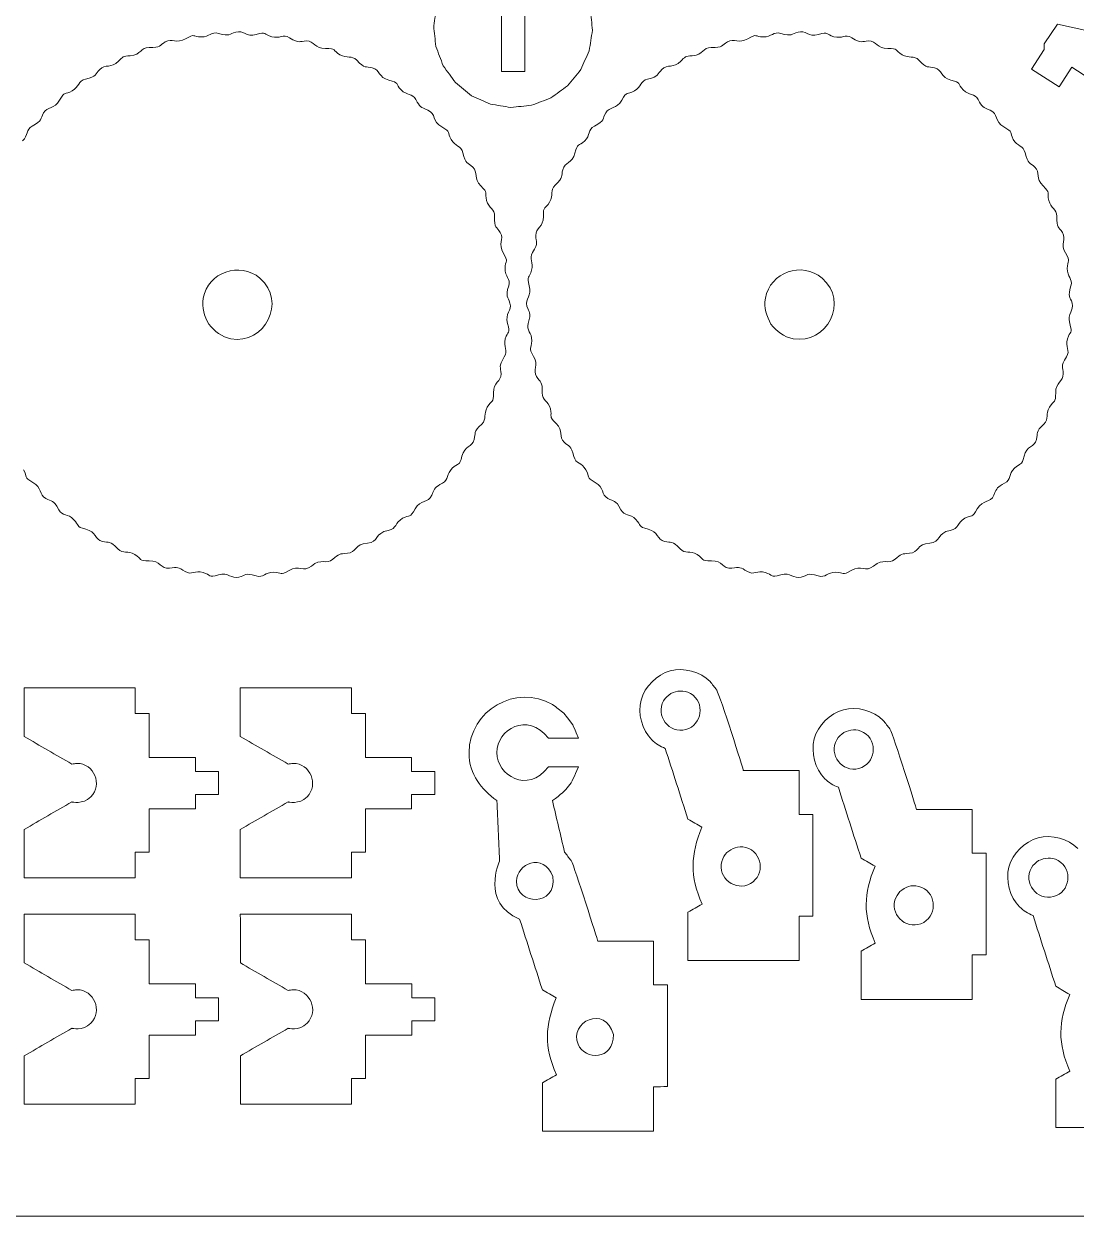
# Model space of a CAD drawing. Header units: centimetres. Extents: x -10 to 98, y 3 to 108.
# Drawn here: x 32.87 to 46.66, y 3.2 to 18.82 of the extents above; entities that cross this region are included whole.
import ezdxf

# ---------------------------------------------------------------- set-up
doc = ezdxf.new("R2010")
doc.units = ezdxf.units.CM
doc.header["$MEASUREMENT"] = 0
doc.layers.add('Camada 1', color=7, linetype='Continuous')

msp = doc.modelspace()

# ---------------------------------------------------------------- linework, layer by layer
at = {"layer": 'Camada 1', "lineweight": 9}
for points in [[(39.12771, 19.32002), (39.12771, 18.94631), (39.12771, 18.5726), (39.12771, 18.19889)], [(39.4311, 19.32002), (39.4311, 18.94631), (39.4311, 18.5726), (39.4311, 18.19889)], [(39.4311, 18.19889), (39.32997, 18.19889), (39.22884, 18.19889), (39.12771, 18.19889)], [(35.962, 15.49063), (35.69834, 15.71613), (35.28161, 15.5689), (35.21813, 15.22783)], [(43.32881, 15.49146), (43.06515, 15.71696), (42.64843, 15.56974), (42.58494, 15.22866)], [(35.58259, 14.69668), (36.02186, 14.61496), (36.31934, 15.18499), (35.962, 15.49063)], [(42.9494, 14.69751), (43.38867, 14.6158), (43.68616, 15.18582), (43.32881, 15.49146)], [(35.21813, 15.22783), (35.1949, 15.10302), (35.23598, 14.99367), (35.29035, 14.88677)], [(42.58494, 15.22866), (42.56171, 15.10385), (42.60279, 14.9945), (42.65716, 14.88761)], [(35.29035, 14.88677), (35.37054, 14.79757), (35.45777, 14.7199), (35.58259, 14.69668)], [(42.65716, 14.88761), (42.73736, 14.7984), (42.82458, 14.72073), (42.9494, 14.69751)], [(41.34652, 10.04666), (41.31134, 10.01967), (41.27708, 9.99537), (41.25227, 9.95233)], [(41.6041, 10.04682), (41.5073, 10.10262), (41.42767, 10.08039), (41.34652, 10.04666)], [(41.54224, 9.5749), (41.7605, 9.63346), (41.79995, 9.9339), (41.6041, 10.04682)], [(41.25227, 9.95233), (41.13944, 9.75661), (41.32378, 9.51627), (41.54224, 9.5749)], [(43.61506, 9.53676), (43.5799, 9.50977), (43.54564, 9.48547), (43.52083, 9.44243)], [(43.87265, 9.53691), (43.77586, 9.59271), (43.69622, 9.57048), (43.61506, 9.53676)], [(43.8108, 9.06499), (44.02907, 9.12355), (44.06851, 9.42399), (43.87265, 9.53691)], [(43.52083, 9.44243), (43.40799, 9.24671), (43.59234, 9.00636), (43.8108, 9.06499)], [(42.32897, 8.02918), (42.22103, 8.05811), (42.14995, 8.01594), (42.08035, 7.96252)], [(42.39111, 7.55763), (42.58665, 7.67055), (42.54725, 7.97068), (42.32897, 8.02918)], [(39.80157, 7.65075), (39.6696, 7.96904), (39.32433, 7.81558), (39.32444, 7.58767)], [(42.01374, 7.84712), (41.95531, 7.62895), (42.19553, 7.44469), (42.39111, 7.55763)], [(42.08035, 7.96252), (42.05338, 7.92738), (42.02659, 7.89514), (42.01374, 7.84712)], [(46.16615, 7.85726), (46.13099, 7.83027), (46.09673, 7.80597), (46.0719, 7.76293)], [(46.42374, 7.85742), (46.32693, 7.91322), (46.24731, 7.89099), (46.16615, 7.85726)], [(46.36188, 7.3855), (46.58014, 7.44406), (46.61959, 7.7445), (46.42374, 7.85742)], [(46.0719, 7.76293), (45.95908, 7.56721), (46.14342, 7.32687), (46.36188, 7.3855)], [(39.32444, 7.58767), (39.32459, 7.26901), (39.85486, 7.24651), (39.80157, 7.65075)], [(44.59754, 7.51928), (44.4896, 7.54821), (44.41852, 7.50603), (44.34891, 7.45262)], [(44.65968, 7.04773), (44.85522, 7.16065), (44.81582, 7.46078), (44.59754, 7.51928)], [(44.34891, 7.45262), (44.32194, 7.41748), (44.29515, 7.38524), (44.2823, 7.33722)], [(44.2823, 7.33722), (44.22388, 7.11905), (44.46409, 6.93479), (44.65968, 7.04773)], [(40.59457, 5.57775), (40.48692, 5.97071), (40.00666, 5.74442), (40.13041, 5.45049)], [(40.13041, 5.45049), (40.2188, 5.24054), (40.59653, 5.23306), (40.59457, 5.57775)]]:
    msp.add_open_spline(points, degree=3, dxfattribs=at)
at = {"layer": 'Camada 1', "color": 3, "lineweight": 9}
for points in [[(38.2393, 18.79831), (38.25361, 18.88771), (38.26793, 18.97712), (38.28225, 19.06652)], [(40.3195, 18.74025), (40.31021, 18.83031), (40.30089, 18.92038), (40.29159, 19.01043)], [(38.2393, 18.79831), (38.24862, 18.70824), (38.25792, 18.61818), (38.26724, 18.52812)], [(46.23838, 18.56092), (46.23838, 18.56092), (46.41247, 18.82138), (46.41247, 18.82138)], [(46.41247, 18.82138), (46.41247, 18.82138), (47.5857, 18.56099), (47.5857, 18.56099)], [(34.7219, 18.58977), (34.81096, 18.6433), (34.86874, 18.55734), (34.98805, 18.62894)], [(35.19172, 18.65242), (35.07781, 18.65426), (35.1129, 18.70388), (34.98805, 18.62894)], [(35.4205, 18.69994), (35.32381, 18.72887), (35.3025, 18.65062), (35.19172, 18.65242)], [(35.4205, 18.69994), (35.57082, 18.65497), (35.55718, 18.69121), (35.64574, 18.71669)], [(35.64574, 18.71669), (35.74574, 18.74545), (35.77924, 18.64715), (35.9129, 18.68556)], [(36.11577, 18.65579), (36.00611, 18.68698), (36.0528, 18.72577), (35.9129, 18.68556)], [(36.34904, 18.64236), (36.26336, 18.69507), (36.22231, 18.62549), (36.11577, 18.65579)], [(36.34904, 18.64236), (36.48291, 18.56002), (36.47866, 18.59856), (36.57101, 18.60019)], [(36.57101, 18.60019), (36.67517, 18.60204), (36.68203, 18.49822), (36.82088, 18.50092)], [(40.3195, 18.74025), (40.30519, 18.65086), (40.29087, 18.56144), (40.27656, 18.47204)], [(42.08894, 18.58977), (42.178, 18.6433), (42.23578, 18.55734), (42.35508, 18.62894)], [(42.55876, 18.65242), (42.44485, 18.65426), (42.47994, 18.70388), (42.35508, 18.62894)], [(42.78754, 18.69994), (42.69085, 18.72887), (42.66954, 18.65062), (42.55876, 18.65242)], [(42.78754, 18.69994), (42.93786, 18.65497), (42.92422, 18.69121), (43.01278, 18.71669)], [(43.01278, 18.71669), (43.11278, 18.74545), (43.14629, 18.64715), (43.27995, 18.68556)], [(43.48281, 18.65579), (43.37315, 18.68698), (43.41986, 18.72577), (43.27995, 18.68556)], [(43.71608, 18.64236), (43.6304, 18.69507), (43.58935, 18.62549), (43.48281, 18.65579)], [(43.71608, 18.64236), (43.84995, 18.56002), (43.8457, 18.59856), (43.93805, 18.60019)], [(43.93805, 18.60019), (44.04223, 18.60204), (44.04908, 18.49822), (44.18793, 18.50092)], [(34.26013, 18.40407), (34.41353, 18.41974), (34.39497, 18.51846), (34.50858, 18.51526)], [(34.50858, 18.51526), (34.66547, 18.51083), (34.64301, 18.54235), (34.7219, 18.58977)], [(37.00924, 18.41972), (36.91154, 18.47811), (36.96632, 18.50375), (36.82088, 18.50092)], [(38.26724, 18.52812), (38.29954, 18.44354), (38.33183, 18.35894), (38.36413, 18.27437)], [(40.27656, 18.47204), (40.23958, 18.38939), (40.20262, 18.30675), (40.16565, 18.22409)], [(41.62717, 18.40407), (41.78057, 18.41974), (41.76201, 18.51846), (41.87562, 18.51526)], [(41.87562, 18.51526), (42.03251, 18.51083), (42.01005, 18.54235), (42.08894, 18.58977)], [(44.3763, 18.41972), (44.2786, 18.47811), (44.33336, 18.50375), (44.18793, 18.50092)], [(46.07459, 18.23108), (46.07459, 18.23108), (46.23838, 18.48649), (46.23838, 18.48649)], [(46.23838, 18.48649), (46.23838, 18.48649), (46.23838, 18.56092), (46.23838, 18.56092)], [(33.86236, 18.22809), (33.93445, 18.30279), (34.01264, 18.23478), (34.10931, 18.33476)], [(34.26013, 18.40407), (34.16774, 18.40354), (34.16383, 18.39114), (34.10931, 18.33476)], [(37.23101, 18.34652), (37.16185, 18.41947), (37.10432, 18.36289), (37.00924, 18.41972)], [(37.23101, 18.34652), (37.33911, 18.23251), (37.34549, 18.27051), (37.43473, 18.2482)], [(41.2294, 18.22809), (41.30149, 18.30279), (41.37969, 18.23478), (41.47635, 18.33476)], [(41.62717, 18.40407), (41.53478, 18.40354), (41.53086, 18.39114), (41.47635, 18.33476)], [(44.59806, 18.34652), (44.52889, 18.41947), (44.47138, 18.36289), (44.3763, 18.41972)], [(44.59806, 18.34652), (44.70615, 18.23251), (44.71254, 18.27051), (44.80178, 18.2482)], [(33.67555, 18.10087), (33.82837, 18.13739), (33.79822, 18.16163), (33.86236, 18.22809)], [(37.43473, 18.2482), (37.5356, 18.22299), (37.5154, 18.12105), (37.6502, 18.08766)], [(38.52342, 18.05434), (38.47033, 18.12768), (38.41723, 18.20103), (38.36413, 18.27437)], [(40.16565, 18.22409), (40.10855, 18.15382), (40.05144, 18.08355), (39.99435, 18.01328)], [(41.04261, 18.10087), (41.19541, 18.13739), (41.16527, 18.16163), (41.2294, 18.22809)], [(44.80178, 18.2482), (44.90266, 18.22299), (44.88245, 18.12105), (45.01725, 18.08766)], [(46.43585, 17.9994), (46.43585, 17.9994), (46.07459, 18.23108), (46.07459, 18.23108)], [(46.59964, 18.25479), (46.59964, 18.25479), (46.43585, 17.9994), (46.43585, 17.9994)], [(46.83831, 18.10174), (46.83831, 18.10174), (46.59964, 18.25479), (46.59964, 18.25479)], [(33.67555, 18.10087), (33.57741, 18.07741), (33.59793, 17.99898), (33.5014, 17.94529)], [(37.8111, 17.96017), (37.73194, 18.04199), (37.79163, 18.05262), (37.6502, 18.08766)], [(38.73422, 17.88304), (38.66396, 17.94013), (38.59368, 17.99724), (38.52342, 18.05434)], [(39.99435, 18.01328), (39.92101, 17.9602), (39.84766, 17.90711), (39.77432, 17.85401)], [(41.04261, 18.10087), (40.94447, 18.07741), (40.96497, 17.99898), (40.86844, 17.94529)], [(45.17815, 17.96017), (45.09899, 18.04199), (45.15869, 18.05262), (45.01725, 18.08766)], [(33.12574, 17.65618), (33.17624, 17.74732), (33.26941, 17.70121), (33.33661, 17.82284)], [(33.5014, 17.94529), (33.40187, 17.88993), (33.4071, 17.95044), (33.33661, 17.82284)], [(38.00645, 17.83214), (37.95852, 17.92082), (37.88778, 17.88092), (37.8111, 17.96017)], [(38.00645, 17.83214), (38.05955, 17.73392), (38.06329, 17.73325), (38.16329, 17.69159)], [(38.98217, 17.77213), (38.89952, 17.8091), (38.81687, 17.84606), (38.73422, 17.88304)], [(39.52056, 17.7571), (39.60515, 17.78941), (39.68974, 17.82171), (39.77432, 17.85401)], [(40.49278, 17.65618), (40.54328, 17.74732), (40.63645, 17.70121), (40.70365, 17.82284)], [(40.86844, 17.94529), (40.76891, 17.88993), (40.77414, 17.95044), (40.70365, 17.82284)], [(45.3735, 17.83214), (45.32557, 17.92082), (45.25484, 17.88092), (45.17815, 17.96017)], [(45.3735, 17.83214), (45.4266, 17.73392), (45.43034, 17.73325), (45.53035, 17.69159)], [(38.16329, 17.69159), (38.27204, 17.6463), (38.21699, 17.54416), (38.34433, 17.47382)], [(39.25037, 17.72918), (39.16098, 17.7435), (39.07156, 17.75781), (38.98217, 17.77213)], [(39.25037, 17.72918), (39.34044, 17.73849), (39.4305, 17.74779), (39.52056, 17.7571)], [(45.53035, 17.69159), (45.63909, 17.6463), (45.58404, 17.54416), (45.71138, 17.47382)], [(32.97831, 17.48501), (33.1165, 17.55964), (33.08102, 17.57548), (33.12574, 17.65618)], [(40.34534, 17.48501), (40.48356, 17.55964), (40.44806, 17.57548), (40.49278, 17.65618)], [(32.97831, 17.48501), (32.88967, 17.43714), (32.92948, 17.36633), (32.85025, 17.28963)], [(38.46677, 17.30902), (38.41147, 17.4085), (38.47188, 17.40336), (38.34433, 17.47382)], [(40.34534, 17.48501), (40.25671, 17.43714), (40.29652, 17.36633), (40.21728, 17.28963)], [(45.83382, 17.30902), (45.77852, 17.4085), (45.83894, 17.40336), (45.71138, 17.47382)], [(38.62232, 17.13487), (38.59894, 17.23276), (38.52031, 17.21269), (38.46677, 17.30902)], [(40.21728, 17.28963), (40.1356, 17.21057), (40.12481, 17.27009), (40.0898, 17.12876)], [(45.98938, 17.13487), (45.96599, 17.23276), (45.88736, 17.21269), (45.83382, 17.30902)], [(38.62232, 17.13487), (38.6588, 16.98217), (38.68309, 17.0121), (38.74954, 16.94807)], [(39.92924, 16.91327), (39.95451, 17.01416), (40.05639, 16.99392), (40.0898, 17.12876)], [(45.98938, 17.13487), (46.02585, 16.98217), (46.05014, 17.0121), (46.11659, 16.94807)], [(38.74954, 16.94807), (38.82422, 16.8761), (38.75625, 16.79785), (38.85625, 16.70113)], [(39.83095, 16.70955), (39.94493, 16.8175), (39.90693, 16.82418), (39.92924, 16.91327)], [(46.11659, 16.94807), (46.19127, 16.8761), (46.1233, 16.79785), (46.2233, 16.70113)], [(38.93155, 16.51042), (38.90395, 16.6208), (38.96082, 16.59999), (38.85625, 16.70113)], [(39.83095, 16.70955), (39.75801, 16.64048), (39.81451, 16.58275), (39.75775, 16.48782)], [(46.29859, 16.51042), (46.27099, 16.6208), (46.32787, 16.59999), (46.2233, 16.70113)], [(39.03672, 16.30181), (39.03951, 16.40257), (38.95832, 16.40338), (38.93155, 16.51042)], [(39.75775, 16.48782), (39.69923, 16.38996), (39.67378, 16.44501), (39.67653, 16.29947)], [(46.40377, 16.30181), (46.40657, 16.40257), (46.32537, 16.40338), (46.29859, 16.51042)], [(39.03672, 16.30181), (39.03235, 16.14479), (39.06365, 16.16759), (39.11124, 16.08854)], [(39.57724, 16.04957), (39.57541, 16.15365), (39.67915, 16.16047), (39.67653, 16.29947)], [(46.40377, 16.30181), (46.3994, 16.14479), (46.4307, 16.16759), (46.47829, 16.08854)], [(39.11124, 16.08854), (39.16483, 15.99951), (39.07878, 15.94171), (39.15042, 15.82237)], [(39.53511, 15.82757), (39.61737, 15.96108), (39.57886, 15.95783), (39.57724, 16.04957)], [(46.47829, 16.08854), (46.53189, 15.99951), (46.44583, 15.94171), (46.51747, 15.82237)], [(39.17389, 15.61869), (39.17573, 15.73249), (39.22529, 15.69769), (39.15042, 15.82237)], [(39.53511, 15.82757), (39.48238, 15.74201), (39.55193, 15.70085), (39.52165, 15.59432)], [(46.54094, 15.61869), (46.54279, 15.73249), (46.59234, 15.69769), (46.51747, 15.82237)], [(39.22139, 15.38993), (39.25019, 15.48635), (39.1721, 15.50825), (39.17389, 15.61869)], [(39.52165, 15.59432), (39.4905, 15.48466), (39.45171, 15.53135), (39.49189, 15.39146)], [(46.58843, 15.38993), (46.61724, 15.48635), (46.53916, 15.50825), (46.54094, 15.61869)], [(39.22139, 15.38993), (39.1765, 15.2396), (39.21262, 15.25339), (39.23815, 15.16465)], [(39.46075, 15.12427), (39.43202, 15.22438), (39.53031, 15.25775), (39.49189, 15.39146)], [(46.58843, 15.38993), (46.54354, 15.2396), (46.57968, 15.25339), (46.6052, 15.16465)], [(39.23815, 15.16465), (39.26691, 15.06468), (39.16859, 15.03119), (39.20705, 14.89751)], [(46.6052, 15.16465), (46.63396, 15.06468), (46.53565, 15.03119), (46.5741, 14.89751)], [(39.47751, 14.89904), (39.52246, 15.04952), (39.48623, 15.0355), (39.46075, 15.12427)], [(39.17726, 14.69465), (39.20836, 14.80416), (39.24725, 14.75769), (39.20705, 14.89751)], [(39.47751, 14.89904), (39.4487, 14.8026), (39.52678, 14.78078), (39.52503, 14.67028)], [(46.54431, 14.69465), (46.57542, 14.80416), (46.61431, 14.75769), (46.5741, 14.89751)], [(39.16383, 14.46138), (39.2165, 14.547), (39.14698, 14.58803), (39.17726, 14.69465)], [(46.53087, 14.46138), (46.58356, 14.547), (46.51404, 14.58803), (46.54431, 14.69465)], [(39.52503, 14.67028), (39.52321, 14.55644), (39.47353, 14.59143), (39.54856, 14.46656)], [(39.16383, 14.46138), (39.08156, 14.32765), (39.11999, 14.33178), (39.12166, 14.2394)], [(39.58769, 14.20043), (39.5341, 14.2895), (39.62026, 14.34723), (39.54856, 14.46656)], [(46.53087, 14.46138), (46.44861, 14.32765), (46.48705, 14.33178), (46.48871, 14.2394)], [(39.12166, 14.2394), (39.12354, 14.13533), (39.01974, 14.12843), (39.02241, 13.98954)], [(46.48871, 14.2394), (46.49059, 14.13533), (46.38679, 14.12843), (46.38945, 13.98954)], [(39.66219, 13.98713), (39.66657, 14.14403), (39.63516, 14.12152), (39.58769, 14.20043)], [(38.94118, 13.80116), (38.99959, 13.89892), (39.02522, 13.84412), (39.02241, 13.98954)], [(39.66219, 13.98713), (39.65937, 13.88648), (39.74056, 13.88552), (39.76738, 13.77855)], [(46.30824, 13.80116), (46.36664, 13.89892), (46.39228, 13.84412), (46.38945, 13.98954)], [(38.868, 13.57941), (38.94092, 13.6486), (38.8843, 13.70594), (38.94118, 13.80116)], [(39.76738, 13.77855), (39.79502, 13.6683), (39.73801, 13.68895), (39.84272, 13.58782)], [(46.23504, 13.57941), (46.30796, 13.6486), (46.25136, 13.70594), (46.30824, 13.80116)], [(38.868, 13.57941), (38.75399, 13.47128), (38.79201, 13.46497), (38.76966, 13.3757)], [(39.94936, 13.3409), (39.87473, 13.41295), (39.94272, 13.49121), (39.84272, 13.58782)], [(46.23504, 13.57941), (46.12104, 13.47128), (46.15906, 13.46497), (46.13671, 13.3757)], [(38.76966, 13.3757), (38.74438, 13.27474), (38.64251, 13.29506), (38.60914, 13.16022)], [(40.07659, 13.15411), (40.04017, 13.30684), (40.01542, 13.27715), (39.94936, 13.3409)], [(46.13671, 13.3757), (46.11144, 13.27474), (46.00955, 13.29506), (45.97619, 13.16022)], [(38.48163, 12.99933), (38.56338, 13.07844), (38.57417, 13.01888), (38.60914, 13.16022)], [(40.07659, 13.15411), (40.09995, 13.05616), (40.17864, 13.07629), (40.23217, 12.97994)], [(45.84867, 12.99933), (45.93044, 13.07844), (45.94122, 13.01888), (45.97619, 13.16022)], [(32.86513, 12.97994), (32.92039, 12.88047), (32.85999, 12.88556), (32.98754, 12.81515)], [(38.3536, 12.80394), (38.44219, 12.85181), (38.40244, 12.9227), (38.48163, 12.99933)], [(40.23217, 12.97994), (40.28743, 12.88047), (40.22703, 12.88556), (40.35458, 12.81515)], [(45.72065, 12.80394), (45.80925, 12.85181), (45.76949, 12.9227), (45.84867, 12.99933)], [(33.15427, 12.60425), (33.06319, 12.65464), (33.10913, 12.74803), (32.98754, 12.81515)], [(40.5213, 12.60425), (40.43022, 12.65464), (40.47617, 12.74803), (40.35458, 12.81515)], [(38.3536, 12.80394), (38.25533, 12.75084), (38.25476, 12.74708), (38.21305, 12.6471)], [(45.72065, 12.80394), (45.62238, 12.75084), (45.62181, 12.74708), (45.5801, 12.6471)], [(33.32542, 12.45683), (33.25096, 12.59486), (33.23472, 12.55973), (33.15427, 12.60425)], [(38.21305, 12.6471), (38.16772, 12.53843), (38.06563, 12.59342), (37.99529, 12.46605)], [(40.69246, 12.45683), (40.61799, 12.59486), (40.60176, 12.55973), (40.5213, 12.60425)], [(45.5801, 12.6471), (45.53477, 12.53843), (45.43268, 12.59342), (45.36234, 12.46605)], [(33.32542, 12.45683), (33.37325, 12.3682), (33.44416, 12.40797), (33.52081, 12.32877)], [(37.8305, 12.34368), (37.92992, 12.39892), (37.92489, 12.33859), (37.99529, 12.46605)], [(40.69246, 12.45683), (40.74029, 12.3682), (40.8112, 12.40797), (40.88785, 12.32877)], [(45.19755, 12.34368), (45.29698, 12.39892), (45.29194, 12.33859), (45.36234, 12.46605)], [(33.52081, 12.32877), (33.59993, 12.24703), (33.54029, 12.23629), (33.68169, 12.20128)], [(33.89716, 12.04073), (33.79617, 12.06603), (33.81652, 12.16788), (33.68169, 12.20128)], [(37.64123, 12.18532), (37.76178, 12.20768), (37.72618, 12.28573), (37.8305, 12.34368)], [(40.88785, 12.32877), (40.96697, 12.24703), (40.90733, 12.23629), (41.04873, 12.20128)], [(41.2642, 12.04073), (41.16322, 12.06603), (41.18356, 12.16788), (41.04873, 12.20128)], [(45.00828, 12.18532), (45.12883, 12.20768), (45.09322, 12.28573), (45.19755, 12.34368)], [(34.10088, 11.94243), (33.9927, 12.05648), (33.98623, 12.01842), (33.89716, 12.04073)], [(37.64123, 12.18532), (37.46236, 12.15214), (37.51931, 12.02937), (37.37156, 12.01913)], [(41.46792, 11.94243), (41.35974, 12.05648), (41.35327, 12.01842), (41.2642, 12.04073)], [(45.00828, 12.18532), (44.82941, 12.15214), (44.88637, 12.02937), (44.73862, 12.01913)], [(34.10088, 11.94243), (34.17007, 11.86949), (34.22749, 11.92611), (34.32263, 11.86924)], [(37.10753, 11.88512), (37.00119, 11.87907), (36.99791, 11.87764), (36.9178, 11.80764)], [(37.37156, 12.01913), (37.20123, 12.00733), (37.22594, 11.89185), (37.10753, 11.88512)], [(41.46792, 11.94243), (41.53711, 11.86949), (41.59452, 11.92611), (41.68967, 11.86924)], [(44.47457, 11.88512), (44.36824, 11.87907), (44.36497, 11.87764), (44.28486, 11.80764)], [(44.73862, 12.01913), (44.56828, 12.00733), (44.59299, 11.89185), (44.47457, 11.88512)], [(34.32263, 11.86924), (34.42041, 11.81079), (34.36554, 11.78519), (34.51099, 11.788)], [(34.7767, 11.68992), (34.65991, 11.67487), (34.65645, 11.79081), (34.51099, 11.788)], [(36.34386, 11.65997), (36.47584, 11.73914), (36.5284, 11.62702), (36.63549, 11.71865)], [(36.9178, 11.80764), (36.82815, 11.7293), (36.76563, 11.83001), (36.63549, 11.71865)], [(41.68967, 11.86924), (41.78745, 11.81079), (41.73258, 11.78519), (41.87803, 11.788)], [(42.14374, 11.68992), (42.02695, 11.67487), (42.02349, 11.79081), (41.87803, 11.788)], [(43.7109, 11.65997), (43.84288, 11.73914), (43.89544, 11.62702), (44.00254, 11.71865)], [(44.28486, 11.80764), (44.1952, 11.7293), (44.13268, 11.83001), (44.00254, 11.71865)], [(34.98284, 11.64657), (34.88783, 11.70502), (34.88414, 11.70377), (34.7767, 11.68992)], [(34.98284, 11.64657), (35.0685, 11.59386), (35.10946, 11.66345), (35.21612, 11.63316)], [(35.21612, 11.63316), (35.32567, 11.60204), (35.27917, 11.56315), (35.41898, 11.60338)], [(35.68615, 11.57227), (35.58612, 11.54353), (35.5526, 11.64183), (35.41898, 11.60338)], [(35.91141, 11.589), (35.76081, 11.63392), (35.77499, 11.59779), (35.68615, 11.57227)], [(35.91141, 11.589), (36.00788, 11.56022), (36.02965, 11.6383), (36.14017, 11.63651)], [(36.14017, 11.63651), (36.25399, 11.63467), (36.21913, 11.58515), (36.34386, 11.65997)], [(42.34988, 11.64657), (42.25487, 11.70502), (42.25117, 11.70377), (42.14374, 11.68992)], [(42.34988, 11.64657), (42.43554, 11.59386), (42.4765, 11.66345), (42.58316, 11.63316)], [(42.58316, 11.63316), (42.69271, 11.60204), (42.64621, 11.56315), (42.78602, 11.60338)], [(43.05318, 11.57227), (42.95315, 11.54353), (42.91963, 11.64183), (42.78602, 11.60338)], [(43.27845, 11.589), (43.12785, 11.63392), (43.14203, 11.59779), (43.05318, 11.57227)], [(43.27845, 11.589), (43.37492, 11.56022), (43.39669, 11.6383), (43.50722, 11.63651)], [(43.50722, 11.63651), (43.62103, 11.63467), (43.58617, 11.58515), (43.7109, 11.65997)], [(41.33946, 10.34453), (41.16278, 10.29719), (41.00447, 10.13887), (40.95713, 9.9622)], [(41.86175, 10.20459), (41.7324, 10.33394), (41.51615, 10.39187), (41.33946, 10.34453)], [(39.79519, 9.90431), (39.31794, 10.17986), (38.70296, 9.82479), (38.70296, 9.27371)], [(41.86175, 10.20459), (41.8904, 10.16726), (41.91903, 10.12993), (41.94767, 10.0926)], [(32.8712, 10.12246), (33.35663, 10.12261), (33.84206, 10.12275), (34.3275, 10.1229)], [(32.87128, 9.48435), (32.87126, 9.69706), (32.87122, 9.90975), (32.8712, 10.12246)], [(34.32757, 9.78691), (34.32754, 9.89891), (34.32752, 10.0109), (34.3275, 10.1229)], [(35.70491, 10.12246), (36.19033, 10.12261), (36.67577, 10.12275), (37.16119, 10.1229)], [(35.70498, 9.48435), (35.70496, 9.69706), (35.70492, 9.90975), (35.70491, 10.12246)], [(37.16119, 10.1229), (37.16122, 10.0109), (37.16125, 9.89891), (37.16127, 9.78691)], [(42.29637, 9.03922), (42.29637, 9.04882), (41.99807, 10.00532), (41.94767, 10.0926)], [(39.94599, 9.78859), (39.89572, 9.82717), (39.84545, 9.86573), (39.79519, 9.90431)], [(40.95713, 9.9622), (40.90979, 9.78548), (40.96771, 9.56927), (41.09707, 9.4399)], [(44.13032, 9.69468), (44.00097, 9.82404), (43.78471, 9.88197), (43.60802, 9.83463)], [(34.50964, 9.7868), (34.44895, 9.78684), (34.38826, 9.78688), (34.32757, 9.78691)], [(34.50964, 9.7868), (34.50962, 9.59419), (34.50962, 9.40157), (34.5096, 9.20896)], [(37.34334, 9.7868), (37.28265, 9.78684), (37.22196, 9.78688), (37.16127, 9.78691)], [(37.34334, 9.7868), (37.34332, 9.59419), (37.34331, 9.40157), (37.34331, 9.20896)], [(39.74148, 9.46217), (39.46663, 9.82024), (39.06704, 9.57092), (39.06704, 9.27371)], [(40.13445, 9.46217), (40.04483, 9.67856), (40.08857, 9.60278), (39.94599, 9.78859)], [(43.60802, 9.83463), (43.43134, 9.78729), (43.27302, 9.62897), (43.22568, 9.45229)], [(44.13032, 9.69468), (44.15897, 9.65735), (44.1876, 9.62002), (44.21624, 9.58269)], [(44.56492, 8.52932), (44.56492, 8.53892), (44.26664, 9.49542), (44.21624, 9.58269)], [(33.49643, 9.12347), (33.28805, 9.24377), (33.07966, 9.36407), (32.87128, 9.48435)], [(36.33013, 9.12347), (36.12175, 9.24377), (35.91337, 9.36407), (35.70498, 9.48435)], [(39.74148, 9.46217), (39.87247, 9.46217), (40.00346, 9.46217), (40.13445, 9.46217)], [(41.09707, 9.4399), (41.14622, 9.39076), (41.20928, 9.35393), (41.27275, 9.32759)], [(43.22568, 9.45229), (43.17835, 9.27558), (43.23626, 9.05937), (43.36564, 8.93)], [(38.70296, 9.27371), (38.70296, 8.97457), (38.86153, 8.8008), (39.06704, 8.64312)], [(39.06704, 9.27371), (39.06704, 8.97648), (39.46667, 8.7272), (39.74148, 9.08525)], [(41.5712, 8.39888), (41.47172, 8.70845), (41.37224, 9.01803), (41.27275, 9.32759)], [(33.56306, 9.13224), (33.54085, 9.12931), (33.51864, 9.1264), (33.49643, 9.12347)], [(33.74503, 8.6928), (33.90481, 8.85258), (33.78883, 9.13223), (33.56306, 9.13224)], [(34.5096, 9.20896), (34.71187, 9.20902), (34.91414, 9.20909), (35.11639, 9.20915)], [(35.11639, 9.20915), (35.11641, 9.14831), (35.11643, 9.08744), (35.11643, 9.02659)], [(36.39676, 9.13224), (36.37455, 9.12931), (36.35234, 9.1264), (36.33013, 9.12347)], [(36.57873, 8.6928), (36.73851, 8.85258), (36.62253, 9.13223), (36.39676, 9.13224)], [(37.34331, 9.20896), (37.54556, 9.20902), (37.74784, 9.20909), (37.95009, 9.20915)], [(37.95013, 9.02659), (37.95012, 9.08744), (37.95012, 9.14831), (37.95009, 9.20915)], [(39.74148, 9.08525), (39.87247, 9.08525), (40.00346, 9.08525), (40.13445, 9.08525)], [(39.79519, 8.64312), (40.01271, 8.81001), (40.02954, 8.8319), (40.13445, 9.08525)], [(35.11643, 9.02659), (35.21756, 9.02658), (35.31869, 9.02658), (35.41982, 9.02657)], [(35.41982, 9.02657), (35.41982, 8.9254), (35.41982, 8.82422), (35.41982, 8.72305)], [(37.95013, 9.02659), (38.05126, 9.02658), (38.15239, 9.02658), (38.25352, 9.02657)], [(38.25352, 9.02657), (38.25352, 8.9254), (38.25352, 8.82422), (38.25352, 8.72305)], [(42.29637, 9.03922), (42.54002, 9.03922), (42.78368, 9.03922), (43.02734, 9.03922)], [(43.02734, 9.03922), (43.02734, 8.84716), (43.02732, 8.6551), (43.02732, 8.46303)], [(43.36564, 8.93), (43.41478, 8.88085), (43.47783, 8.84402), (43.54131, 8.81769)], [(43.54131, 8.81769), (43.64079, 8.50812), (43.74028, 8.19854), (43.83976, 7.88898)], [(32.87128, 8.2654), (33.07964, 8.38566), (33.28801, 8.50592), (33.49636, 8.62619)], [(33.49636, 8.62619), (33.49783, 8.62649), (33.64, 8.58777), (33.74503, 8.6928)], [(35.41982, 8.72305), (35.31869, 8.72305), (35.21756, 8.72305), (35.11643, 8.72305)], [(35.11643, 8.53691), (35.11643, 8.59895), (35.11643, 8.661), (35.11643, 8.72305)], [(35.70498, 8.2654), (35.91334, 8.38566), (36.12171, 8.50592), (36.33006, 8.62619)], [(36.33006, 8.62619), (36.33153, 8.62649), (36.4737, 8.58777), (36.57873, 8.6928)], [(37.95013, 8.72305), (38.05126, 8.72305), (38.15239, 8.72305), (38.25352, 8.72305)], [(37.95013, 8.72305), (37.95013, 8.661), (37.95013, 8.59895), (37.95013, 8.53691)], [(39.10287, 7.85674), (39.09093, 8.11886), (39.07897, 8.38099), (39.06704, 8.64312)], [(39.95347, 7.96873), (39.90072, 8.19352), (39.84795, 8.41831), (39.79519, 8.64312)], [(34.50962, 8.5369), (34.7119, 8.5369), (34.91417, 8.53691), (35.11643, 8.53691)], [(34.50962, 8.5369), (34.50964, 8.34702), (34.50964, 8.15714), (34.50965, 7.96727)], [(37.34332, 8.5369), (37.5456, 8.5369), (37.74786, 8.53691), (37.95013, 8.53691)], [(37.34335, 7.96727), (37.34334, 8.15714), (37.34334, 8.34702), (37.34332, 8.5369)], [(43.02732, 8.46303), (43.08799, 8.46303), (43.14864, 8.46304), (43.2093, 8.46304)], [(43.2093, 8.46304), (43.2093, 8.01881), (43.2093, 7.57459), (43.2093, 7.13035)], [(44.56492, 8.52932), (44.80859, 8.52932), (45.05224, 8.52932), (45.2959, 8.52932)], [(45.2959, 8.52932), (45.2959, 8.33726), (45.29589, 8.1452), (45.29589, 7.95313)], [(41.5712, 8.39888), (41.63207, 8.36385), (41.69294, 8.32882), (41.75382, 8.29379)], [(41.75382, 8.29379), (41.60366, 7.93599), (41.59404, 7.65173), (41.75564, 7.28682)], [(32.87128, 7.63127), (32.87128, 7.84264), (32.87128, 8.05402), (32.87128, 8.2654)], [(35.70498, 7.63127), (35.70498, 7.84264), (35.70498, 8.05402), (35.70498, 8.2654)], [(46.15911, 8.15513), (45.98243, 8.10779), (45.82411, 7.94948), (45.77677, 7.7728)], [(46.6814, 8.01519), (46.55204, 8.14454), (46.3358, 8.20247), (46.15911, 8.15513)], [(34.50965, 7.96727), (34.44896, 7.96727), (34.38826, 7.96727), (34.32757, 7.96727)], [(34.32757, 7.96727), (34.32757, 7.85526), (34.32757, 7.74327), (34.32757, 7.63128)], [(37.34335, 7.96727), (37.28266, 7.96727), (37.22196, 7.96727), (37.16127, 7.96727)], [(37.16127, 7.96727), (37.16127, 7.85526), (37.16127, 7.74327), (37.16127, 7.63128)], [(39.10287, 7.85674), (39.10076, 7.84472), (38.85023, 7.30435), (39.36449, 7.09174)], [(40.03941, 7.85674), (40.01077, 7.89406), (39.98213, 7.9314), (39.95347, 7.96873)], [(40.38808, 6.80336), (40.38808, 6.81293), (40.0898, 7.76949), (40.03941, 7.85674)], [(43.83976, 7.88898), (43.90063, 7.85394), (43.9615, 7.81892), (44.02239, 7.78389)], [(45.29589, 7.95313), (45.35656, 7.95313), (45.41721, 7.95314), (45.47787, 7.95314)], [(45.47787, 7.95314), (45.47787, 7.5089), (45.47787, 7.06469), (45.47787, 6.62045)], [(44.02239, 7.78389), (43.8722, 7.42609), (43.8626, 7.14182), (44.02421, 6.77692)], [(45.77677, 7.7728), (45.72943, 7.59608), (45.78734, 7.37987), (45.91672, 7.25051)], [(34.32757, 7.63128), (33.84213, 7.63128), (33.35672, 7.63127), (32.87128, 7.63127)], [(37.16127, 7.63128), (36.67583, 7.63128), (36.19042, 7.63127), (35.70498, 7.63127)], [(41.75564, 7.28682), (41.69412, 7.2512), (41.6326, 7.21556), (41.57107, 7.17992)], [(45.91672, 7.25051), (45.96586, 7.20136), (46.02892, 7.16453), (46.09238, 7.13819)], [(32.87128, 7.15527), (33.35672, 7.15541), (33.84214, 7.15556), (34.32758, 7.15571)], [(32.87128, 7.15527), (32.8713, 6.94256), (32.87134, 6.72987), (32.87136, 6.51716)], [(34.32758, 7.15571), (34.3276, 7.04371), (34.32763, 6.93172), (34.32765, 6.81971)], [(35.70498, 7.15527), (36.19042, 7.15541), (36.67584, 7.15556), (37.16128, 7.15571)], [(35.70498, 7.15527), (35.70502, 6.94256), (35.70504, 6.72987), (35.70506, 6.51716)], [(37.16128, 7.15571), (37.1613, 7.04371), (37.16133, 6.93172), (37.16136, 6.81971)], [(39.36449, 7.09174), (39.46396, 6.78216), (39.56346, 6.47259), (39.66292, 6.16302)], [(41.57093, 6.54783), (41.57098, 6.75852), (41.57103, 6.96923), (41.57107, 7.17992)], [(43.0272, 6.54751), (43.02724, 6.74169), (43.02729, 6.93586), (43.02732, 7.13003)], [(43.02732, 7.13003), (43.08799, 7.13014), (43.14864, 7.13024), (43.2093, 7.13035)], [(46.39085, 6.20948), (46.29136, 6.51905), (46.19188, 6.82863), (46.09238, 7.13819)], [(34.50973, 6.81961), (34.44903, 6.81964), (34.38834, 6.81969), (34.32765, 6.81971)], [(34.50968, 6.24177), (34.5097, 6.43438), (34.50971, 6.62699), (34.50973, 6.81961)], [(37.34342, 6.81961), (37.28273, 6.81964), (37.22205, 6.81969), (37.16136, 6.81971)], [(37.34342, 6.81961), (37.34342, 6.62699), (37.3434, 6.43438), (37.34338, 6.24177)], [(41.11906, 6.80336), (40.8754, 6.80336), (40.63175, 6.80336), (40.38808, 6.80336)], [(41.11905, 6.22718), (41.11905, 6.41923), (41.11906, 6.6113), (41.11906, 6.80336)], [(44.02421, 6.77692), (43.96269, 6.74129), (43.90115, 6.70565), (43.83963, 6.67001)], [(43.83949, 6.03793), (43.83953, 6.24862), (43.83959, 6.45932), (43.83963, 6.67001)], [(45.29589, 6.62013), (45.29586, 6.42596), (45.29581, 6.23178), (45.29576, 6.03761)], [(45.29589, 6.62013), (45.35656, 6.62023), (45.41721, 6.62034), (45.47787, 6.62045)], [(33.49652, 6.15628), (33.28815, 6.27657), (33.07974, 6.39687), (32.87136, 6.51716)], [(36.33022, 6.15628), (36.12184, 6.27657), (35.91344, 6.39687), (35.70506, 6.51716)], [(41.57093, 6.54783), (42.05636, 6.54773), (42.54178, 6.54762), (43.0272, 6.54751)], [(33.56315, 6.16505), (33.54093, 6.16212), (33.51872, 6.1592), (33.49652, 6.15628)], [(33.74511, 5.7256), (33.90489, 5.88539), (33.78891, 6.16504), (33.56315, 6.16505)], [(34.50968, 6.24177), (34.71195, 6.24183), (34.91422, 6.2419), (35.11648, 6.24196)], [(35.11648, 6.24196), (35.11649, 6.18111), (35.1165, 6.12024), (35.11651, 6.0594)], [(36.39685, 6.16505), (36.37463, 6.16212), (36.35242, 6.1592), (36.33022, 6.15628)], [(36.57881, 5.7256), (36.73859, 5.88539), (36.62261, 6.16504), (36.39685, 6.16505)], [(37.34338, 6.24177), (37.54565, 6.24183), (37.74792, 6.2419), (37.95018, 6.24196)], [(37.95022, 6.0594), (37.9502, 6.12024), (37.95019, 6.18111), (37.95018, 6.24196)], [(39.84554, 6.05792), (39.78467, 6.09296), (39.7238, 6.12799), (39.66292, 6.16302)], [(41.11905, 6.22718), (41.17972, 6.22718), (41.24035, 6.22719), (41.30098, 6.22719)], [(41.30098, 6.22719), (41.30098, 5.78296), (41.30098, 5.33872), (41.30098, 4.8945)], [(46.39085, 6.20948), (46.45172, 6.17445), (46.51258, 6.13943), (46.57346, 6.10439)], [(46.57346, 6.10439), (46.42329, 5.7466), (46.41368, 5.46233), (46.57529, 5.09743)], [(35.11651, 6.0594), (35.21764, 6.05939), (35.31878, 6.05939), (35.4199, 6.05938)], [(35.4199, 6.05938), (35.4199, 5.9582), (35.4199, 5.85703), (35.4199, 5.75585)], [(37.95022, 6.0594), (38.05134, 6.05939), (38.15248, 6.05939), (38.2536, 6.05938)], [(38.2536, 6.05938), (38.2536, 5.9582), (38.2536, 5.85703), (38.2536, 5.75585)], [(39.84554, 6.05792), (39.69536, 5.7001), (39.68576, 5.41588), (39.84738, 5.05097)], [(43.83949, 6.03793), (44.32492, 6.03782), (44.81035, 6.03772), (45.29576, 6.03761)], [(32.87136, 5.2982), (33.07972, 5.41847), (33.28809, 5.53873), (33.49645, 5.659)], [(33.49645, 5.659), (33.49791, 5.6593), (33.64008, 5.62057), (33.74511, 5.7256)], [(35.11651, 5.75585), (35.21764, 5.75585), (35.31878, 5.75585), (35.4199, 5.75585)], [(35.11651, 5.75585), (35.11651, 5.69381), (35.11651, 5.63176), (35.11651, 5.56971)], [(35.70506, 5.2982), (35.91342, 5.41847), (36.12179, 5.53873), (36.33015, 5.659)], [(36.33015, 5.659), (36.33161, 5.6593), (36.47378, 5.62057), (36.57881, 5.7256)], [(37.95022, 5.75585), (38.05134, 5.75585), (38.15248, 5.75585), (38.2536, 5.75585)], [(37.95022, 5.56971), (37.95022, 5.63176), (37.95022, 5.69381), (37.95022, 5.75585)], [(34.50971, 5.5697), (34.71198, 5.5697), (34.91425, 5.56971), (35.11651, 5.56971)], [(34.50971, 5.5697), (34.50973, 5.37983), (34.50973, 5.18995), (34.50973, 5.00007)], [(37.34342, 5.5697), (37.54568, 5.5697), (37.74795, 5.56971), (37.95022, 5.56971)], [(37.34342, 5.5697), (37.34342, 5.37983), (37.34342, 5.18995), (37.34343, 5.00007)], [(32.87136, 4.66408), (32.87136, 4.87544), (32.87136, 5.08682), (32.87136, 5.2982)], [(35.70506, 4.66408), (35.70506, 4.87544), (35.70506, 5.08682), (35.70506, 5.2982)], [(39.66279, 4.94406), (39.72434, 4.97969), (39.78585, 5.01533), (39.84738, 5.05097)], [(46.57529, 5.09743), (46.51376, 5.0618), (46.45224, 5.02616), (46.39072, 4.99052)], [(34.32765, 5.00007), (34.38834, 5.00007), (34.44904, 5.00007), (34.50973, 5.00007)], [(34.32765, 5.00007), (34.32765, 4.88807), (34.32765, 4.77608), (34.32765, 4.66409)], [(37.16136, 5.00007), (37.22205, 5.00007), (37.28274, 5.00007), (37.34343, 5.00007)], [(37.16136, 4.66409), (37.16136, 4.77608), (37.16136, 4.88807), (37.16136, 5.00007)], [(39.66266, 4.31197), (39.66269, 4.52266), (39.66275, 4.73336), (39.66279, 4.94406)], [(41.11892, 4.31166), (41.11897, 4.50582), (41.11903, 4.69999), (41.11905, 4.89416)], [(41.11905, 4.89416), (41.17972, 4.89427), (41.24035, 4.89439), (41.30098, 4.8945)], [(46.39057, 4.35844), (46.39062, 4.56913), (46.39067, 4.77983), (46.39072, 4.99052)], [(32.87136, 4.66408), (33.35681, 4.66408), (33.84221, 4.66409), (34.32765, 4.66409)], [(35.70506, 4.66408), (36.1905, 4.66408), (36.67591, 4.66409), (37.16136, 4.66409)], [(39.66266, 4.31197), (40.14808, 4.31186), (40.6335, 4.31177), (41.11892, 4.31166)], [(46.39057, 4.35844), (46.876, 4.35833), (47.36142, 4.35822), (47.84685, 4.35812)]]:
    msp.add_open_spline(points, degree=3, dxfattribs=at)
at = {"layer": 'Camada 1', "color": 5, "lineweight": 9}
msp.add_open_spline([(58.10714, 3.19719), (58.10714, 3.19719), (24.78712, 3.19719), (24.78712, 3.19719)], degree=3, dxfattribs=at)

doc.saveas('drawing.dxf')
